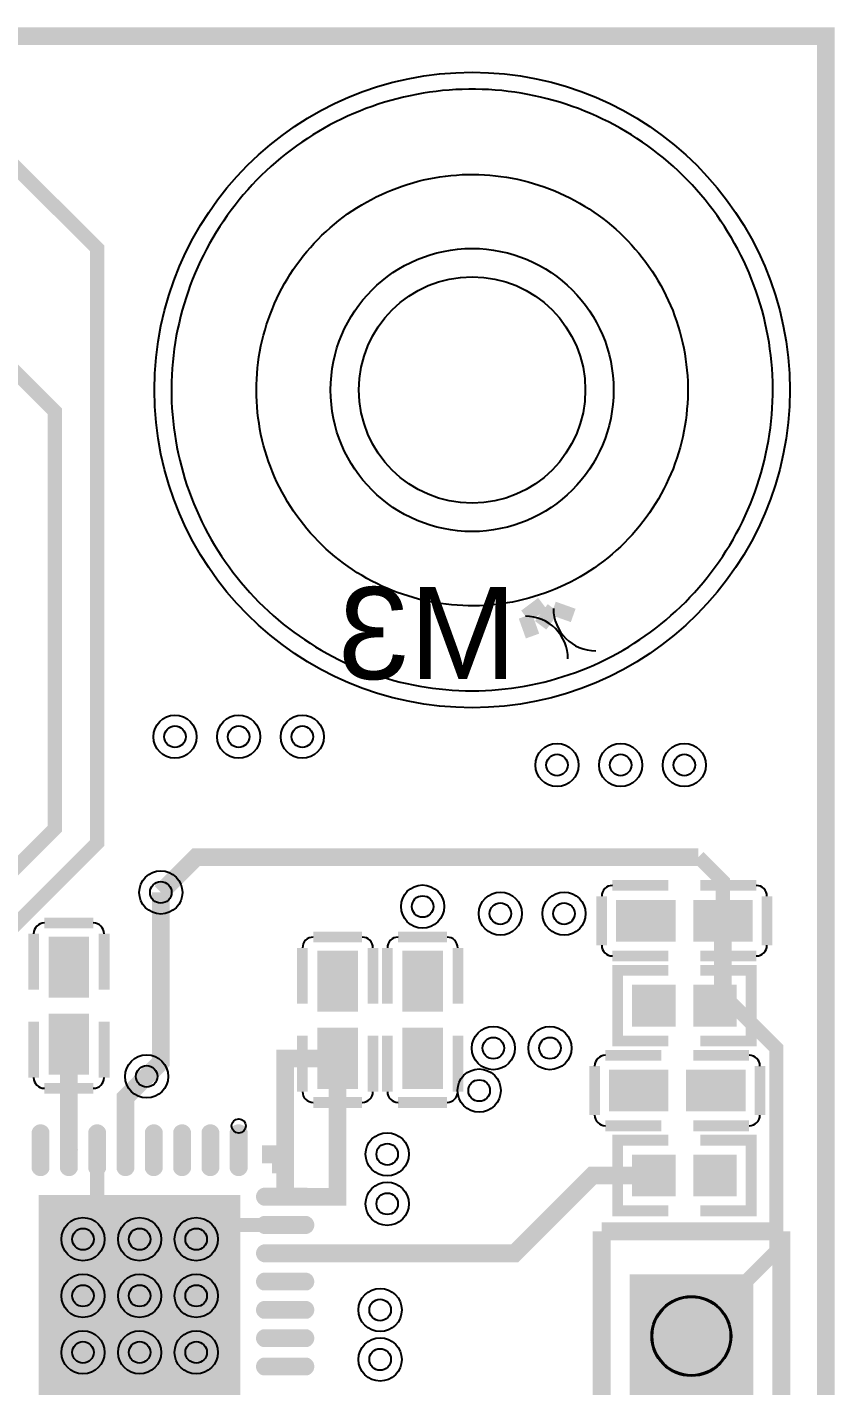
# Model space of a CAD drawing. Header units: millimetres. Extents: x -0.1 to 60.1, y -1.1 to 40.1.
# Drawn here: x 48.71 to 60.13, y 20.93 to 40.13 of the extents above; entities that cross this region are included whole.
import ezdxf

# ---------------------------------------------------------------- set-up
doc = ezdxf.new("R2010")
doc.units = ezdxf.units.MM
for name, color, linetype, true_color in [('BoardOutLine', 7, 'Continuous', 0xff00ff), ('BottomLayer', 7, 'Continuous', 0x0000ff), ('BottomSilkLayer', 7, 'Continuous', 0x66cc33), ('BottomSolderMaskLayer', 7, 'Continuous', 0xaa00ff), ('Document', 7, 'Continuous', 0xffffff), ('Hole', 7, 'Continuous', 0x222222), ('Multi-Layer', 7, 'Continuous', 0xc0c0c0), ('TopLayer', 7, 'Continuous', 0xff0000), ('TopPasteMaskLayer', 7, 'Continuous', 0x808080), ('TopSilkLayer', 7, 'Continuous', 0xffcc00), ('TopSolderMaskLayer', 7, 'Continuous', 0x800080)]:
    doc.layers.add(name, color=color, linetype=linetype, true_color=true_color)
doc.styles.get("Standard").update_dxf_attribs({"font": 'arial.ttf'})

msp = doc.modelspace()

# ---------------------------------------------------------------- hatches: boundary and pattern name
at = {"layer": 'BottomSolderMaskLayer'}
msp.add_hatch(color=256, dxfattribs=at).paths.add_polyline_path([(58.976, 22.505), (58.976, 20.755), (57.225, 20.755), (57.225, 22.505)])
at = {"layer": 'Multi-Layer'}
msp.add_hatch(color=256, dxfattribs=at).paths.add_polyline_path([(58.95, 22.48), (58.95, 20.78), (57.25, 20.78), (57.25, 22.48)])
at = {"layer": 'TopLayer'}
for points in [[(57.85, 27.23), (57.85, 27.77), (57.06, 27.77), (57.06, 27.23)], [(58.15, 27.23), (58.15, 27.77), (58.94, 27.77), (58.94, 27.23)], [(49.03, 26.45), (49.57, 26.45), (49.57, 27.24), (49.03, 27.24)], [(52.83, 26.25), (53.37, 26.25), (53.37, 27.04), (52.83, 27.04)], [(54.03, 26.25), (54.57, 26.25), (54.57, 27.04), (54.03, 27.04)], [(57.85, 26.57), (57.85, 26.03), (57.285, 26.03), (57.285, 26.57)], [(58.15, 26.57), (58.15, 26.03), (58.716, 26.03), (58.716, 26.57)], [(49.03, 26.15), (49.57, 26.15), (49.57, 25.36), (49.03, 25.36)], [(52.83, 25.95), (53.37, 25.95), (53.37, 25.16), (52.83, 25.16)], [(54.03, 25.95), (54.57, 25.95), (54.57, 25.16), (54.03, 25.16)], [(57.75, 25.37), (57.75, 24.83), (56.96, 24.83), (56.96, 25.37)], [(58.05, 25.37), (58.05, 24.83), (58.84, 24.83), (58.84, 25.37)], [(49.001, 24.007, -0.785398), (48.801, 24.007), (48.801, 24.507, -0.785398), (49.001, 24.507)], [(49.401, 24.007, -0.785398), (49.201, 24.007), (49.201, 24.507, -0.785398), (49.401, 24.507)], [(49.801, 24.007, -0.785398), (49.601, 24.007), (49.601, 24.507, -0.785398), (49.801, 24.507)], [(50.201, 24.007, -0.785398), (50.001, 24.007), (50.001, 24.507, -0.785398), (50.201, 24.507)], [(50.601, 24.007, -0.785398), (50.401, 24.007), (50.401, 24.507, -0.785398), (50.601, 24.507)], [(51.001, 24.007, -0.785398), (50.801, 24.007), (50.801, 24.507, -0.785398), (51.001, 24.507)], [(51.401, 24.007, -0.785398), (51.201, 24.007), (51.201, 24.507, -0.785398), (51.401, 24.507)], [(51.801, 24.007, -0.785398), (51.601, 24.007), (51.601, 24.507, -0.785398), (51.801, 24.507)], [(57.85, 24.17), (57.85, 23.63), (57.285, 23.63), (57.285, 24.17)], [(58.15, 24.17), (58.15, 23.63), (58.716, 23.63), (58.716, 24.17)], [(52.608, 23.7, -0.785398), (52.608, 23.5), (52.108, 23.5, -0.785398), (52.108, 23.7)], [(48.9, 20.8), (48.9, 23.6), (51.7, 23.6), (51.7, 20.8)], [(52.608, 23.3, -0.785398), (52.608, 23.1), (52.108, 23.1, -0.785398), (52.108, 23.3)], [(52.608, 22.9, -0.785398), (52.608, 22.7), (52.108, 22.7, -0.785398), (52.108, 22.9)], [(52.608, 22.5, -0.785398), (52.608, 22.3), (52.108, 22.3, -0.785398), (52.108, 22.5)], [(52.608, 22.1, -0.785398), (52.608, 21.9), (52.108, 21.9, -0.785398), (52.108, 22.1)], [(52.608, 21.7, -0.785398), (52.608, 21.5), (52.108, 21.5, -0.785398), (52.108, 21.7)], [(52.608, 21.3, -0.785398), (52.608, 21.1), (52.108, 21.1, -0.785398), (52.108, 21.3)]]:
    msp.add_hatch(color=256, dxfattribs=at).paths.add_polyline_path(points)
at = {"layer": 'TopPasteMaskLayer'}
for points in [[(57.8, 27.725), (57.8, 27.275), (57.75, 27.225), (57.22, 27.225), (57.17, 27.275), (57.17, 27.725), (57.22, 27.775), (57.75, 27.775)], [(58.83, 27.725), (58.83, 27.275), (58.78, 27.225), (58.25, 27.225), (58.2, 27.275), (58.2, 27.725), (58.25, 27.775), (58.78, 27.775)], [(49.525, 26.5), (49.075, 26.5), (49.025, 26.55), (49.025, 27.08), (49.075, 27.13), (49.525, 27.13), (49.575, 27.08), (49.575, 26.55)], [(53.325, 26.3), (52.875, 26.3), (52.825, 26.35), (52.825, 26.88), (52.875, 26.93), (53.325, 26.93), (53.375, 26.88), (53.375, 26.35)], [(54.525, 26.3), (54.075, 26.3), (54.025, 26.35), (54.025, 26.88), (54.075, 26.93), (54.525, 26.93), (54.575, 26.88), (54.575, 26.35)], [(57.865, 26.53), (57.865, 26.07), (57.825, 26.03), (57.325, 26.03), (57.285, 26.07), (57.285, 26.53), (57.325, 26.57), (57.825, 26.57)], [(58.135, 26.53), (58.135, 26.07), (58.175, 26.03), (58.676, 26.03), (58.716, 26.07), (58.716, 26.53), (58.676, 26.57), (58.175, 26.57)], [(49.525, 25.47), (49.075, 25.47), (49.025, 25.52), (49.025, 26.05), (49.075, 26.1), (49.525, 26.1), (49.575, 26.05), (49.575, 25.52)], [(53.325, 25.27), (52.875, 25.27), (52.825, 25.32), (52.825, 25.85), (52.875, 25.9), (53.325, 25.9), (53.375, 25.85), (53.375, 25.32)], [(54.525, 25.27), (54.075, 25.27), (54.025, 25.32), (54.025, 25.85), (54.075, 25.9), (54.525, 25.9), (54.575, 25.85), (54.575, 25.32)], [(57.12, 24.875), (57.12, 25.325), (57.17, 25.375), (57.65, 25.375), (57.72, 25.325), (57.72, 24.875), (57.65, 24.825), (57.17, 24.825)], [(58.08, 24.875), (58.08, 25.325), (58.15, 25.375), (58.63, 25.375), (58.68, 25.325), (58.68, 24.875), (58.63, 24.825), (58.15, 24.825)], [(49.001, 24.007), (49, 23.993), (48.997, 23.979), (48.992, 23.965), (48.985, 23.953), (48.976, 23.941), (48.966, 23.931), (48.955, 23.923), (48.942, 23.916), (48.929, 23.911), (48.915, 23.908), (48.901, 23.907), (48.886, 23.908), (48.872, 23.911), (48.859, 23.916), (48.847, 23.923), (48.835, 23.931), (48.825, 23.941), (48.816, 23.953), (48.81, 23.965), (48.805, 23.979), (48.802, 23.993), (48.801, 24.007), (48.801, 24.507), (48.802, 24.521), (48.805, 24.535), (48.81, 24.548), (48.816, 24.561), (48.825, 24.572), (48.835, 24.583), (48.847, 24.591), (48.859, 24.598), (48.872, 24.603), (48.886, 24.606), (48.901, 24.607), (48.915, 24.606), (48.929, 24.603), (48.942, 24.598), (48.955, 24.591), (48.966, 24.583), (48.976, 24.572), (48.985, 24.561), (48.992, 24.548), (48.997, 24.535), (49, 24.521), (49.001, 24.507)], [(49.401, 24.007), (49.4, 23.993), (49.397, 23.979), (49.392, 23.965), (49.385, 23.953), (49.376, 23.941), (49.366, 23.931), (49.355, 23.923), (49.342, 23.916), (49.329, 23.911), (49.315, 23.908), (49.301, 23.907), (49.286, 23.908), (49.272, 23.911), (49.259, 23.916), (49.247, 23.923), (49.235, 23.931), (49.225, 23.941), (49.217, 23.953), (49.21, 23.965), (49.205, 23.979), (49.202, 23.993), (49.201, 24.007), (49.201, 24.507), (49.202, 24.521), (49.205, 24.535), (49.21, 24.548), (49.217, 24.561), (49.225, 24.572), (49.235, 24.583), (49.247, 24.591), (49.259, 24.598), (49.272, 24.603), (49.286, 24.606), (49.301, 24.607), (49.315, 24.606), (49.329, 24.603), (49.342, 24.598), (49.355, 24.591), (49.366, 24.583), (49.376, 24.572), (49.385, 24.561), (49.392, 24.548), (49.397, 24.535), (49.4, 24.521), (49.401, 24.507)], [(49.8, 24.007), (49.799, 23.993), (49.796, 23.979), (49.791, 23.965), (49.785, 23.953), (49.776, 23.941), (49.766, 23.931), (49.754, 23.923), (49.742, 23.916), (49.729, 23.911), (49.715, 23.908), (49.7, 23.907), (49.686, 23.908), (49.672, 23.911), (49.659, 23.916), (49.646, 23.923), (49.635, 23.931), (49.625, 23.941), (49.616, 23.953), (49.609, 23.965), (49.604, 23.979), (49.601, 23.993), (49.6, 24.007), (49.6, 24.507), (49.601, 24.521), (49.604, 24.535), (49.609, 24.548), (49.616, 24.561), (49.625, 24.572), (49.635, 24.583), (49.646, 24.591), (49.659, 24.598), (49.672, 24.603), (49.686, 24.606), (49.7, 24.607), (49.715, 24.606), (49.729, 24.603), (49.742, 24.598), (49.754, 24.591), (49.766, 24.583), (49.776, 24.572), (49.785, 24.561), (49.791, 24.548), (49.796, 24.535), (49.799, 24.521), (49.8, 24.507)], [(50.2, 24.007), (50.199, 23.993), (50.196, 23.979), (50.191, 23.965), (50.185, 23.953), (50.176, 23.941), (50.166, 23.931), (50.155, 23.923), (50.142, 23.916), (50.129, 23.911), (50.115, 23.908), (50.1, 23.907), (50.086, 23.908), (50.072, 23.911), (50.059, 23.916), (50.046, 23.923), (50.035, 23.931), (50.025, 23.941), (50.016, 23.953), (50.01, 23.965), (50.005, 23.979), (50.002, 23.993), (50, 24.007), (50, 24.507), (50.002, 24.521), (50.005, 24.535), (50.01, 24.548), (50.016, 24.561), (50.025, 24.572), (50.035, 24.583), (50.046, 24.591), (50.059, 24.598), (50.072, 24.603), (50.086, 24.606), (50.1, 24.607), (50.115, 24.606), (50.129, 24.603), (50.142, 24.598), (50.155, 24.591), (50.166, 24.583), (50.176, 24.572), (50.185, 24.561), (50.191, 24.548), (50.196, 24.535), (50.199, 24.521), (50.2, 24.507)], [(50.601, 24.007), (50.6, 23.993), (50.596, 23.979), (50.591, 23.965), (50.585, 23.953), (50.576, 23.941), (50.566, 23.931), (50.555, 23.923), (50.542, 23.916), (50.529, 23.911), (50.515, 23.908), (50.501, 23.907), (50.486, 23.908), (50.472, 23.911), (50.459, 23.916), (50.446, 23.923), (50.435, 23.931), (50.425, 23.941), (50.416, 23.953), (50.41, 23.965), (50.405, 23.979), (50.402, 23.993), (50.401, 24.007), (50.401, 24.507), (50.402, 24.521), (50.405, 24.535), (50.41, 24.548), (50.416, 24.561), (50.425, 24.572), (50.435, 24.583), (50.446, 24.591), (50.459, 24.598), (50.472, 24.603), (50.486, 24.606), (50.501, 24.607), (50.515, 24.606), (50.529, 24.603), (50.542, 24.598), (50.555, 24.591), (50.566, 24.583), (50.576, 24.572), (50.585, 24.561), (50.591, 24.548), (50.596, 24.535), (50.6, 24.521), (50.601, 24.507)], [(51.001, 24.007), (51, 23.993), (50.997, 23.979), (50.992, 23.965), (50.985, 23.953), (50.976, 23.941), (50.966, 23.931), (50.955, 23.923), (50.942, 23.916), (50.929, 23.911), (50.915, 23.908), (50.901, 23.907), (50.886, 23.908), (50.872, 23.911), (50.859, 23.916), (50.847, 23.923), (50.835, 23.931), (50.825, 23.941), (50.816, 23.953), (50.81, 23.965), (50.805, 23.979), (50.802, 23.993), (50.801, 24.007), (50.801, 24.507), (50.802, 24.521), (50.805, 24.535), (50.81, 24.548), (50.816, 24.561), (50.825, 24.572), (50.835, 24.583), (50.847, 24.591), (50.859, 24.598), (50.872, 24.603), (50.886, 24.606), (50.901, 24.607), (50.915, 24.606), (50.929, 24.603), (50.942, 24.598), (50.955, 24.591), (50.966, 24.583), (50.976, 24.572), (50.985, 24.561), (50.992, 24.548), (50.997, 24.535), (51, 24.521), (51.001, 24.507)], [(51.401, 24.007), (51.4, 23.993), (51.397, 23.979), (51.392, 23.965), (51.385, 23.953), (51.376, 23.941), (51.366, 23.931), (51.355, 23.923), (51.342, 23.916), (51.329, 23.911), (51.315, 23.908), (51.301, 23.907), (51.286, 23.908), (51.272, 23.911), (51.259, 23.916), (51.247, 23.923), (51.235, 23.931), (51.225, 23.941), (51.217, 23.953), (51.21, 23.965), (51.205, 23.979), (51.202, 23.993), (51.201, 24.007), (51.201, 24.507), (51.202, 24.521), (51.205, 24.535), (51.21, 24.548), (51.217, 24.561), (51.225, 24.572), (51.235, 24.583), (51.247, 24.591), (51.259, 24.598), (51.272, 24.603), (51.286, 24.606), (51.301, 24.607), (51.315, 24.606), (51.329, 24.603), (51.342, 24.598), (51.355, 24.591), (51.366, 24.583), (51.376, 24.572), (51.385, 24.561), (51.392, 24.548), (51.397, 24.535), (51.4, 24.521), (51.401, 24.507)], [(51.8, 24.007), (51.799, 23.993), (51.796, 23.979), (51.791, 23.965), (51.785, 23.953), (51.776, 23.941), (51.766, 23.931), (51.754, 23.923), (51.742, 23.916), (51.729, 23.911), (51.715, 23.908), (51.7, 23.907), (51.686, 23.908), (51.672, 23.911), (51.659, 23.916), (51.646, 23.923), (51.635, 23.931), (51.625, 23.941), (51.616, 23.953), (51.609, 23.965), (51.604, 23.979), (51.601, 23.993), (51.6, 24.007), (51.6, 24.507), (51.601, 24.521), (51.604, 24.535), (51.609, 24.548), (51.616, 24.561), (51.625, 24.572), (51.635, 24.583), (51.646, 24.591), (51.659, 24.598), (51.672, 24.603), (51.686, 24.606), (51.7, 24.607), (51.715, 24.606), (51.729, 24.603), (51.742, 24.598), (51.754, 24.591), (51.766, 24.583), (51.776, 24.572), (51.785, 24.561), (51.791, 24.548), (51.796, 24.535), (51.799, 24.521), (51.8, 24.507)], [(57.865, 24.13), (57.865, 23.67), (57.825, 23.63), (57.325, 23.63), (57.285, 23.67), (57.285, 24.13), (57.325, 24.17), (57.825, 24.17)], [(58.135, 24.13), (58.135, 23.67), (58.175, 23.63), (58.676, 23.63), (58.716, 23.67), (58.716, 24.13), (58.676, 24.17), (58.175, 24.17)], [(52.608, 23.7), (52.622, 23.699), (52.636, 23.696), (52.649, 23.691), (52.662, 23.684), (52.673, 23.676), (52.683, 23.666), (52.692, 23.654), (52.698, 23.642), (52.703, 23.628), (52.707, 23.614), (52.708, 23.6), (52.707, 23.586), (52.703, 23.572), (52.698, 23.559), (52.692, 23.546), (52.683, 23.535), (52.673, 23.525), (52.662, 23.516), (52.649, 23.509), (52.636, 23.504), (52.622, 23.501), (52.608, 23.5), (52.108, 23.5), (52.093, 23.501), (52.079, 23.504), (52.066, 23.509), (52.053, 23.516), (52.042, 23.525), (52.032, 23.535), (52.023, 23.546), (52.017, 23.559), (52.012, 23.572), (52.009, 23.586), (52.008, 23.6), (52.009, 23.614), (52.012, 23.628), (52.017, 23.642), (52.023, 23.654), (52.032, 23.666), (52.042, 23.676), (52.053, 23.684), (52.066, 23.691), (52.079, 23.696), (52.093, 23.699), (52.108, 23.7)], [(49.18, 21.08), (49.18, 23.32), (51.42, 23.32), (51.42, 21.08)], [(52.608, 23.3), (52.622, 23.299), (52.636, 23.296), (52.649, 23.291), (52.662, 23.284), (52.673, 23.276), (52.683, 23.266), (52.692, 23.254), (52.698, 23.242), (52.703, 23.228), (52.707, 23.214), (52.708, 23.2), (52.707, 23.186), (52.703, 23.172), (52.698, 23.159), (52.692, 23.146), (52.683, 23.135), (52.673, 23.124), (52.662, 23.116), (52.649, 23.109), (52.636, 23.104), (52.622, 23.101), (52.608, 23.1), (52.108, 23.1), (52.093, 23.101), (52.079, 23.104), (52.066, 23.109), (52.053, 23.116), (52.042, 23.124), (52.032, 23.135), (52.023, 23.146), (52.017, 23.159), (52.012, 23.172), (52.009, 23.186), (52.008, 23.2), (52.009, 23.214), (52.012, 23.228), (52.017, 23.242), (52.023, 23.254), (52.032, 23.266), (52.042, 23.276), (52.053, 23.284), (52.066, 23.291), (52.079, 23.296), (52.093, 23.299), (52.108, 23.3)], [(52.608, 22.9), (52.622, 22.899), (52.636, 22.896), (52.649, 22.891), (52.662, 22.884), (52.673, 22.876), (52.683, 22.865), (52.692, 22.854), (52.698, 22.842), (52.703, 22.828), (52.707, 22.814), (52.708, 22.8), (52.707, 22.786), (52.703, 22.772), (52.698, 22.758), (52.692, 22.746), (52.683, 22.735), (52.673, 22.724), (52.662, 22.716), (52.649, 22.709), (52.636, 22.704), (52.622, 22.701), (52.608, 22.7), (52.108, 22.7), (52.093, 22.701), (52.079, 22.704), (52.066, 22.709), (52.053, 22.716), (52.042, 22.724), (52.032, 22.735), (52.023, 22.746), (52.017, 22.758), (52.012, 22.772), (52.009, 22.786), (52.008, 22.8), (52.009, 22.814), (52.012, 22.828), (52.017, 22.842), (52.023, 22.854), (52.032, 22.865), (52.042, 22.876), (52.053, 22.884), (52.066, 22.891), (52.079, 22.896), (52.093, 22.899), (52.108, 22.9)], [(52.608, 22.5), (52.622, 22.499), (52.636, 22.496), (52.649, 22.491), (52.662, 22.484), (52.673, 22.476), (52.683, 22.465), (52.692, 22.454), (52.698, 22.441), (52.703, 22.428), (52.707, 22.414), (52.708, 22.4), (52.707, 22.386), (52.703, 22.372), (52.698, 22.358), (52.692, 22.346), (52.683, 22.334), (52.673, 22.324), (52.662, 22.316), (52.649, 22.309), (52.636, 22.304), (52.622, 22.301), (52.608, 22.3), (52.108, 22.3), (52.093, 22.301), (52.079, 22.304), (52.066, 22.309), (52.053, 22.316), (52.042, 22.324), (52.032, 22.334), (52.023, 22.346), (52.017, 22.358), (52.012, 22.372), (52.009, 22.386), (52.008, 22.4), (52.009, 22.414), (52.012, 22.428), (52.017, 22.441), (52.023, 22.454), (52.032, 22.465), (52.042, 22.476), (52.053, 22.484), (52.066, 22.491), (52.079, 22.496), (52.093, 22.499), (52.108, 22.5)], [(52.608, 22.1), (52.622, 22.099), (52.636, 22.096), (52.649, 22.091), (52.662, 22.084), (52.673, 22.076), (52.683, 22.066), (52.692, 22.054), (52.698, 22.042), (52.703, 22.028), (52.707, 22.014), (52.708, 22), (52.707, 21.986), (52.703, 21.972), (52.698, 21.959), (52.692, 21.946), (52.683, 21.935), (52.673, 21.925), (52.662, 21.916), (52.649, 21.909), (52.636, 21.904), (52.622, 21.901), (52.608, 21.9), (52.108, 21.9), (52.093, 21.901), (52.079, 21.904), (52.066, 21.909), (52.053, 21.916), (52.042, 21.925), (52.032, 21.935), (52.023, 21.946), (52.017, 21.959), (52.012, 21.972), (52.009, 21.986), (52.008, 22), (52.009, 22.014), (52.012, 22.028), (52.017, 22.042), (52.023, 22.054), (52.032, 22.066), (52.042, 22.076), (52.053, 22.084), (52.066, 22.091), (52.079, 22.096), (52.093, 22.099), (52.108, 22.1)], [(52.608, 21.7), (52.622, 21.699), (52.636, 21.696), (52.649, 21.691), (52.662, 21.684), (52.673, 21.676), (52.683, 21.666), (52.692, 21.654), (52.698, 21.642), (52.703, 21.628), (52.707, 21.614), (52.708, 21.6), (52.707, 21.586), (52.703, 21.572), (52.698, 21.559), (52.692, 21.546), (52.683, 21.535), (52.673, 21.525), (52.662, 21.516), (52.649, 21.509), (52.636, 21.504), (52.622, 21.501), (52.608, 21.5), (52.108, 21.5), (52.093, 21.501), (52.079, 21.504), (52.066, 21.509), (52.053, 21.516), (52.042, 21.525), (52.032, 21.535), (52.023, 21.546), (52.017, 21.559), (52.012, 21.572), (52.009, 21.586), (52.008, 21.6), (52.009, 21.614), (52.012, 21.628), (52.017, 21.642), (52.023, 21.654), (52.032, 21.666), (52.042, 21.676), (52.053, 21.684), (52.066, 21.691), (52.079, 21.696), (52.093, 21.699), (52.108, 21.7)], [(52.608, 21.3), (52.622, 21.299), (52.636, 21.296), (52.649, 21.291), (52.662, 21.284), (52.673, 21.276), (52.683, 21.266), (52.692, 21.254), (52.698, 21.242), (52.703, 21.228), (52.707, 21.214), (52.708, 21.2), (52.707, 21.186), (52.703, 21.172), (52.698, 21.159), (52.692, 21.146), (52.683, 21.135), (52.673, 21.124), (52.662, 21.116), (52.649, 21.109), (52.636, 21.104), (52.622, 21.101), (52.608, 21.1), (52.108, 21.1), (52.093, 21.101), (52.079, 21.104), (52.066, 21.109), (52.053, 21.116), (52.042, 21.124), (52.032, 21.135), (52.023, 21.146), (52.017, 21.159), (52.012, 21.172), (52.009, 21.186), (52.008, 21.2), (52.009, 21.214), (52.012, 21.228), (52.017, 21.242), (52.023, 21.254), (52.032, 21.266), (52.042, 21.276), (52.053, 21.284), (52.066, 21.291), (52.079, 21.296), (52.093, 21.299), (52.108, 21.3)]]:
    msp.add_hatch(color=256, dxfattribs=at).paths.add_polyline_path(points)
at = {"layer": 'TopSolderMaskLayer'}
for points in [[(57.876, 27.205), (57.876, 27.795), (57.035, 27.795), (57.035, 27.205)], [(58.125, 27.205), (58.125, 27.795), (58.966, 27.795), (58.966, 27.205)], [(49.013, 26.413), (49.587, 26.413), (49.587, 27.277), (49.013, 27.277)], [(52.813, 26.213), (53.387, 26.213), (53.387, 27.077), (52.813, 27.077)], [(54.013, 26.213), (54.587, 26.213), (54.587, 27.077), (54.013, 27.077)], [(57.876, 26.595), (57.876, 26.005), (57.259, 26.005), (57.259, 26.595)], [(58.125, 26.595), (58.125, 26.005), (58.741, 26.005), (58.741, 26.595)], [(49.013, 26.187), (49.587, 26.187), (49.587, 25.323), (49.013, 25.323)], [(52.813, 25.987), (53.387, 25.987), (53.387, 25.123), (52.813, 25.123)], [(54.013, 25.987), (54.587, 25.987), (54.587, 25.123), (54.013, 25.123)], [(57.776, 25.395), (57.776, 24.805), (56.935, 24.805), (56.935, 25.395)], [(58.025, 25.395), (58.025, 24.805), (58.866, 24.805), (58.866, 25.395)], [(49.026, 23.989, -0.785398), (48.775, 23.989), (48.775, 24.525, -0.785398), (49.026, 24.525)], [(49.426, 23.989, -0.785398), (49.175, 23.989), (49.175, 24.525, -0.785398), (49.426, 24.525)], [(49.826, 23.989, -0.785398), (49.575, 23.989), (49.575, 24.525, -0.785398), (49.826, 24.525)], [(50.226, 23.989, -0.785398), (49.975, 23.989), (49.975, 24.525, -0.785398), (50.226, 24.525)], [(50.626, 23.989, -0.785398), (50.375, 23.989), (50.375, 24.525, -0.785398), (50.626, 24.525)], [(51.026, 23.989, -0.785398), (50.775, 23.989), (50.775, 24.525, -0.785398), (51.026, 24.525)], [(51.426, 23.989, -0.785398), (51.175, 23.989), (51.175, 24.525, -0.785398), (51.426, 24.525)], [(51.826, 23.989, -0.785398), (51.575, 23.989), (51.575, 24.525, -0.785398), (51.826, 24.525)], [(57.876, 24.195), (57.876, 23.605), (57.259, 23.605), (57.259, 24.195)], [(58.125, 24.195), (58.125, 23.605), (58.741, 23.605), (58.741, 24.195)], [(48.875, 20.775), (48.875, 23.626), (51.726, 23.626), (51.726, 20.775)], [(52.671, 23.726, -0.785398), (52.671, 23.475), (52.044, 23.475, -0.785398), (52.044, 23.726)], [(52.671, 23.326, -0.785398), (52.671, 23.075), (52.044, 23.075, -0.785398), (52.044, 23.326)], [(52.671, 22.925, -0.785398), (52.671, 22.675), (52.044, 22.675, -0.785398), (52.044, 22.925)], [(52.671, 22.525, -0.785398), (52.671, 22.275), (52.044, 22.275, -0.785398), (52.044, 22.525)], [(58.976, 22.505), (58.976, 20.755), (57.225, 20.755), (57.225, 22.505)], [(52.671, 22.126, -0.785398), (52.671, 21.875), (52.044, 21.875, -0.785398), (52.044, 22.126)], [(52.671, 21.726, -0.785398), (52.671, 21.475), (52.044, 21.475, -0.785398), (52.044, 21.726)], [(52.671, 21.326, -0.785398), (52.671, 21.075), (52.044, 21.075, -0.785398), (52.044, 21.326)]]:
    msp.add_hatch(color=256, dxfattribs=at).paths.add_polyline_path(points)

# ---------------------------------------------------------------- linework, layer by layer
at = {"layer": 'BoardOutLine', "const_width": 0.254}
msp.add_lwpolyline([(0, 40), (60, 40), (60, 0), (0, 0), (0, 40)], close=True, dxfattribs=at)
at = {"layer": 'BottomLayer'}
for points in [[(55.002, 30.75), (55.095, 30.751), (55.188, 30.754), (55.28, 30.759), (55.373, 30.766), (55.466, 30.776), (55.558, 30.787), (55.65, 30.8), (55.742, 30.815), (55.833, 30.833), (55.924, 30.852), (56.015, 30.873), (56.105, 30.896), (56.195, 30.921), (56.284, 30.949), (56.372, 30.978), (56.46, 31.009), (56.547, 31.041), (56.633, 31.076), (56.719, 31.113), (56.803, 31.151), (56.887, 31.192), (56.97, 31.234), (57.052, 31.278), (57.133, 31.324), (57.213, 31.371), (57.292, 31.421), (57.37, 31.472), (57.446, 31.524), (57.522, 31.579), (57.596, 31.635), (57.669, 31.692), (57.741, 31.752), (57.811, 31.812), (57.88, 31.875), (57.948, 31.939), (58.014, 32.004), (58.079, 32.07), (58.143, 32.139), (58.204, 32.208), (58.265, 32.279), (58.324, 32.351), (58.381, 32.424), (58.436, 32.499), (58.49, 32.575), (58.543, 32.652), (58.593, 32.73), (58.642, 32.809), (58.689, 32.889), (58.734, 32.971), (58.778, 33.053), (58.82, 33.136), (58.859, 33.22), (58.898, 33.305), (58.934, 33.391), (58.968, 33.477), (59, 33.564), (59.031, 33.652), (59.059, 33.741), (59.086, 33.83), (59.111, 33.92), (59.133, 34.01), (59.154, 34.101), (59.173, 34.192), (59.189, 34.283), (59.204, 34.375), (59.217, 34.467), (59.227, 34.56), (59.236, 34.652), (59.243, 34.745), (59.247, 34.838), (59.25, 34.931), (59.25, 35.024), (59.249, 35.117), (59.245, 35.21), (59.239, 35.303), (59.232, 35.396), (59.222, 35.488), (59.21, 35.58), (59.197, 35.672), (59.181, 35.764), (59.163, 35.855), (59.144, 35.946), (59.122, 36.037), (59.098, 36.127), (59.073, 36.216), (59.045, 36.305), (59.015, 36.393), (58.984, 36.481), (58.951, 36.568), (58.915, 36.654), (58.878, 36.739), (58.839, 36.824), (58.798, 36.907), (58.756, 36.99), (58.711, 37.072), (58.665, 37.152), (58.617, 37.232), (58.567, 37.311), (58.516, 37.388), (58.463, 37.465), (58.408, 37.54), (58.352, 37.614), (58.294, 37.686), (58.234, 37.758), (58.173, 37.828), (58.11, 37.897), (58.046, 37.964), (57.98, 38.03), (57.913, 38.095), (57.845, 38.158), (57.775, 38.219), (57.704, 38.279), (57.632, 38.338), (57.558, 38.394), (57.483, 38.449), (57.407, 38.503), (57.33, 38.555), (57.251, 38.605), (57.172, 38.653), (57.091, 38.7), (57.01, 38.745), (56.927, 38.788), (56.844, 38.829), (56.76, 38.869), (56.675, 38.906), (56.589, 38.942), (56.502, 38.976), (56.415, 39.008), (56.327, 39.038), (56.238, 39.066), (56.149, 39.092), (56.059, 39.116), (55.969, 39.138), (55.878, 39.159), (55.786, 39.177), (55.695, 39.193), (55.603, 39.207), (55.511, 39.219), (55.418, 39.23), (55.326, 39.238), (55.233, 39.244), (55.14, 39.248), (55.047, 39.25), (54.954, 39.25), (54.861, 39.248), (54.768, 39.244), (54.675, 39.238), (54.582, 39.23), (54.49, 39.219), (54.398, 39.207), (54.306, 39.193), (54.214, 39.177), (54.123, 39.159), (54.032, 39.138), (53.942, 39.116), (53.852, 39.092), (53.762, 39.066), (53.674, 39.038), (53.586, 39.008), (53.498, 38.976), (53.412, 38.942), (53.326, 38.906), (53.241, 38.869), (53.156, 38.829), (53.073, 38.788), (52.991, 38.745), (52.909, 38.7), (52.829, 38.653), (52.749, 38.605), (52.671, 38.555), (52.594, 38.503), (52.517, 38.449), (52.443, 38.394), (52.369, 38.338), (52.296, 38.279), (52.225, 38.219), (52.156, 38.158), (52.087, 38.095), (52.02, 38.03), (51.954, 37.964), (51.89, 37.897), (51.828, 37.828), (51.766, 37.758), (51.707, 37.686), (51.649, 37.614), (51.592, 37.54), (51.538, 37.465), (51.485, 37.388), (51.433, 37.311), (51.383, 37.232), (51.335, 37.152), (51.289, 37.072), (51.245, 36.99), (51.202, 36.907), (51.161, 36.824), (51.122, 36.739), (51.085, 36.654), (51.05, 36.568), (51.017, 36.481), (50.985, 36.393), (50.956, 36.305), (50.928, 36.216), (50.902, 36.127), (50.879, 36.037), (50.857, 35.946), (50.837, 35.855), (50.819, 35.764), (50.804, 35.672), (50.79, 35.58), (50.778, 35.488), (50.769, 35.396), (50.761, 35.303), (50.755, 35.21), (50.752, 35.117), (50.75, 35.024), (50.751, 34.931), (50.753, 34.838), (50.758, 34.745), (50.765, 34.652), (50.773, 34.56), (50.784, 34.467), (50.796, 34.375), (50.811, 34.283), (50.828, 34.192), (50.847, 34.101), (50.867, 34.01), (50.89, 33.92), (50.915, 33.83), (50.941, 33.741), (50.97, 33.652), (51, 33.564), (51.033, 33.477), (51.067, 33.391), (51.103, 33.305), (51.141, 33.22), (51.181, 33.136), (51.223, 33.053), (51.266, 32.971), (51.311, 32.889), (51.359, 32.809), (51.407, 32.73), (51.458, 32.652), (51.51, 32.575), (51.564, 32.499), (51.62, 32.424), (51.677, 32.351), (51.736, 32.279), (51.796, 32.208), (51.858, 32.139), (51.921, 32.07), (51.986, 32.004), (52.052, 31.939), (52.12, 31.875), (52.189, 31.812), (52.26, 31.752), (52.331, 31.692), (52.405, 31.635), (52.479, 31.579), (52.554, 31.524), (52.631, 31.472), (52.709, 31.421), (52.788, 31.371), (52.868, 31.324), (52.949, 31.278), (53.031, 31.234), (53.113, 31.192), (53.197, 31.151), (53.282, 31.113), (53.367, 31.076), (53.454, 31.041), (53.541, 31.009), (53.628, 30.978), (53.717, 30.949), (53.806, 30.921), (53.895, 30.896), (53.985, 30.873), (54.076, 30.852), (54.167, 30.833), (54.259, 30.815), (54.35, 30.8), (54.442, 30.787), (54.535, 30.776), (54.627, 30.766), (54.72, 30.759), (54.813, 30.754), (54.906, 30.751), (54.999, 30.75)], [(51.951, 34.997), (51.952, 35.076), (51.955, 35.154), (51.96, 35.233), (51.967, 35.311), (51.976, 35.39), (51.987, 35.468), (52.001, 35.545), (52.016, 35.622), (52.033, 35.699), (52.052, 35.776), (52.073, 35.852), (52.096, 35.927), (52.121, 36.002), (52.148, 36.076), (52.177, 36.149), (52.208, 36.222), (52.24, 36.293), (52.275, 36.364), (52.311, 36.434), (52.349, 36.503), (52.389, 36.571), (52.43, 36.638), (52.473, 36.704), (52.518, 36.769), (52.565, 36.832), (52.613, 36.894), (52.663, 36.955), (52.714, 37.015), (52.767, 37.073), (52.822, 37.13), (52.877, 37.186), (52.935, 37.24), (52.993, 37.293), (53.053, 37.344), (53.115, 37.393), (53.177, 37.441), (53.241, 37.487), (53.306, 37.532), (53.372, 37.575), (53.439, 37.616), (53.507, 37.656), (53.576, 37.693), (53.646, 37.729), (53.717, 37.763), (53.789, 37.795), (53.862, 37.826), (53.936, 37.854), (54.01, 37.881), (54.084, 37.905), (54.16, 37.928), (54.236, 37.949), (54.312, 37.968), (54.389, 37.984), (54.467, 37.999), (54.545, 38.012), (54.623, 38.023), (54.701, 38.031), (54.779, 38.038), (54.858, 38.043), (54.937, 38.046), (55.015, 38.046), (55.094, 38.045), (55.173, 38.041), (55.251, 38.036), (55.33, 38.028), (55.408, 38.019), (55.486, 38.007), (55.564, 37.994), (55.641, 37.978), (55.718, 37.961), (55.794, 37.941), (55.87, 37.92), (55.945, 37.896), (56.019, 37.871), (56.093, 37.843), (56.167, 37.814), (56.239, 37.783), (56.31, 37.75), (56.381, 37.716), (56.451, 37.679), (56.52, 37.641), (56.588, 37.6), (56.654, 37.559), (56.72, 37.515), (56.784, 37.47), (56.848, 37.423), (56.91, 37.374), (56.97, 37.324), (57.03, 37.273), (57.088, 37.219), (57.145, 37.165), (57.2, 37.109), (57.254, 37.051), (57.306, 36.992), (57.357, 36.932), (57.406, 36.87), (57.454, 36.808), (57.5, 36.744), (57.544, 36.678), (57.586, 36.612), (57.627, 36.545), (57.666, 36.476), (57.704, 36.407), (57.739, 36.337), (57.773, 36.266), (57.805, 36.194), (57.835, 36.121), (57.863, 36.047), (57.889, 35.973), (57.913, 35.898), (57.936, 35.822), (57.956, 35.746), (57.974, 35.67), (57.991, 35.593), (58.005, 35.515), (58.018, 35.437), (58.028, 35.359), (58.036, 35.281), (58.043, 35.202), (58.047, 35.124), (58.049, 35.045), (58.049, 34.966), (58.047, 34.887), (58.043, 34.808), (58.037, 34.73), (58.029, 34.651), (58.019, 34.573), (58.007, 34.495), (57.993, 34.418), (57.977, 34.34), (57.959, 34.264), (57.939, 34.187), (57.917, 34.111), (57.893, 34.036), (57.867, 33.962), (57.84, 33.888), (57.81, 33.815), (57.778, 33.743), (57.745, 33.671), (57.71, 33.601), (57.673, 33.531), (57.634, 33.462), (57.593, 33.395), (57.551, 33.328), (57.507, 33.263), (57.461, 33.199), (57.414, 33.136), (57.365, 33.074), (57.314, 33.013), (57.262, 32.954), (57.208, 32.896), (57.153, 32.84), (57.096, 32.785), (57.038, 32.731), (56.979, 32.68), (56.918, 32.629), (56.857, 32.58), (56.793, 32.533), (56.729, 32.488), (56.663, 32.444), (56.597, 32.401), (56.529, 32.361), (56.46, 32.322), (56.391, 32.286), (56.32, 32.25), (56.248, 32.217), (56.176, 32.186), (56.103, 32.156), (56.029, 32.129), (55.954, 32.103), (55.879, 32.08), (55.803, 32.058), (55.727, 32.038), (55.65, 32.02), (55.573, 32.004), (55.495, 31.991), (55.417, 31.979), (55.339, 31.969), (55.261, 31.961), (55.182, 31.955), (55.103, 31.952), (55.024, 31.95), (54.945, 31.951), (54.867, 31.953), (54.788, 31.957), (54.709, 31.964), (54.631, 31.973), (54.553, 31.983), (54.475, 31.996), (54.397, 32.01), (54.32, 32.027), (54.243, 32.045), (54.167, 32.066), (54.092, 32.089), (54.017, 32.113), (53.942, 32.139), (53.869, 32.168), (53.796, 32.198), (53.724, 32.23), (53.653, 32.264), (53.582, 32.3), (53.513, 32.337), (53.445, 32.377), (53.377, 32.418), (53.311, 32.461), (53.246, 32.505), (53.182, 32.551), (53.119, 32.599), (53.058, 32.649), (52.998, 32.7), (52.939, 32.752), (52.882, 32.806), (52.826, 32.862), (52.771, 32.919), (52.718, 32.977), (52.666, 33.037), (52.616, 33.098), (52.568, 33.16), (52.521, 33.224), (52.476, 33.288), (52.433, 33.354), (52.391, 33.421), (52.351, 33.489), (52.313, 33.558), (52.277, 33.628), (52.242, 33.699), (52.209, 33.771), (52.178, 33.843), (52.15, 33.917), (52.122, 33.991), (52.097, 34.066), (52.074, 34.141), (52.053, 34.217), (52.034, 34.293), (52.016, 34.37), (52.001, 34.448), (51.988, 34.525), (51.977, 34.604), (51.967, 34.682), (51.96, 34.76), (51.955, 34.839), (51.952, 34.918), (51.951, 34.997)]]:
    msp.add_lwpolyline(points, close=True, dxfattribs=at)
at = {"layer": 'BottomLayer', "const_width": 0.25}
msp.add_lwpolyline([(50.4, 25.3), (50.6, 25.5), (50.6, 27.9)], dxfattribs=at)
at = {"layer": 'BottomSilkLayer', "const_width": 0.2}
for points in [[(55.754, 31.803), (55.994, 31.983)], [(55.754, 31.803), (55.854, 31.523)]]:
    msp.add_lwpolyline(points, dxfattribs=at)
at = {"layer": 'BottomSilkLayer'}
msp.add_circle((55, 35), 4.49, dxfattribs=at)
msp.add_arc((55.754, 31.203), 0.6, 359.9976, 90, dxfattribs=at)
at = {"layer": 'BottomSolderMaskLayer'}
for centre, radius in [((55, 35), 2), ((58.1, 21.63), 0.566)]:
    msp.add_circle(centre, radius, dxfattribs=at)
at = {"layer": 'Document'}
msp.add_circle((51.701, 24.6), 0.1, dxfattribs=at)
at = {"layer": 'Hole'}
for centre in [(50.8, 30.1), (51.7, 30.1), (52.6, 30.1), (56.2, 29.7), (57.1, 29.7), (58, 29.7), (50.6, 27.9), (54.3, 27.7), (55.4, 27.6), (56.3, 27.6), (55.3, 25.7), (56.1, 25.7), (50.4, 25.3), (55.1, 25.1), (53.8, 24.2), (53.8, 23.5), (49.5, 23), (50.3, 23), (51.1, 23), (49.5, 22.2), (50.3, 22.2), (51.1, 22.2), (53.7, 22), (49.5, 21.4), (50.3, 21.4), (51.1, 21.4), (53.7, 21.3)]:
    msp.add_circle(centre, 0.152, dxfattribs=at)
at = {"layer": 'Multi-Layer'}
for centre, radius in [((55, 35), 1.6), ((50.8, 30.1), 0.305), ((51.7, 30.1), 0.305), ((52.6, 30.1), 0.305), ((56.2, 29.7), 0.305), ((57.1, 29.7), 0.305), ((58, 29.7), 0.305), ((50.6, 27.9), 0.305), ((54.3, 27.7), 0.305), ((55.4, 27.6), 0.305), ((56.3, 27.6), 0.305), ((55.3, 25.7), 0.305), ((56.1, 25.7), 0.305), ((50.4, 25.3), 0.305), ((55.1, 25.1), 0.305), ((53.8, 24.2), 0.305), ((53.8, 23.5), 0.305), ((49.5, 23), 0.305), ((50.3, 23), 0.305), ((51.1, 23), 0.305), ((49.5, 22.2), 0.305), ((50.3, 22.2), 0.305), ((51.1, 22.2), 0.305), ((53.7, 22), 0.305), ((58.1, 21.63), 0.55), ((49.5, 21.4), 0.305), ((50.3, 21.4), 0.305), ((51.1, 21.4), 0.305), ((53.7, 21.3), 0.305)]:
    msp.add_circle(centre, radius, dxfattribs=at)
at = {"layer": 'TopLayer'}
for points in [[(55.002, 30.75), (55.095, 30.751), (55.188, 30.754), (55.28, 30.759), (55.373, 30.766), (55.466, 30.776), (55.558, 30.787), (55.65, 30.8), (55.742, 30.815), (55.833, 30.833), (55.924, 30.852), (56.015, 30.873), (56.105, 30.896), (56.195, 30.921), (56.284, 30.949), (56.372, 30.978), (56.46, 31.009), (56.547, 31.041), (56.633, 31.076), (56.719, 31.113), (56.803, 31.151), (56.887, 31.192), (56.97, 31.234), (57.052, 31.278), (57.133, 31.324), (57.213, 31.371), (57.292, 31.421), (57.37, 31.472), (57.446, 31.524), (57.522, 31.579), (57.596, 31.635), (57.669, 31.692), (57.741, 31.752), (57.811, 31.812), (57.88, 31.875), (57.948, 31.939), (58.014, 32.004), (58.079, 32.07), (58.143, 32.139), (58.204, 32.208), (58.265, 32.279), (58.324, 32.351), (58.381, 32.424), (58.436, 32.499), (58.49, 32.575), (58.543, 32.652), (58.593, 32.73), (58.642, 32.809), (58.689, 32.889), (58.734, 32.971), (58.778, 33.053), (58.82, 33.136), (58.859, 33.22), (58.898, 33.305), (58.934, 33.391), (58.968, 33.477), (59, 33.564), (59.031, 33.652), (59.059, 33.741), (59.086, 33.83), (59.111, 33.92), (59.133, 34.01), (59.154, 34.101), (59.173, 34.192), (59.189, 34.283), (59.204, 34.375), (59.217, 34.467), (59.227, 34.56), (59.236, 34.652), (59.243, 34.745), (59.247, 34.838), (59.25, 34.931), (59.25, 35.024), (59.249, 35.117), (59.245, 35.21), (59.239, 35.303), (59.232, 35.396), (59.222, 35.488), (59.21, 35.58), (59.197, 35.672), (59.181, 35.764), (59.163, 35.855), (59.144, 35.946), (59.122, 36.037), (59.098, 36.127), (59.073, 36.216), (59.045, 36.305), (59.015, 36.393), (58.984, 36.481), (58.951, 36.568), (58.915, 36.654), (58.878, 36.739), (58.839, 36.824), (58.798, 36.907), (58.756, 36.99), (58.711, 37.072), (58.665, 37.152), (58.617, 37.232), (58.567, 37.311), (58.516, 37.388), (58.463, 37.465), (58.408, 37.54), (58.352, 37.614), (58.294, 37.686), (58.234, 37.758), (58.173, 37.828), (58.11, 37.897), (58.046, 37.964), (57.98, 38.03), (57.913, 38.095), (57.845, 38.158), (57.775, 38.219), (57.704, 38.279), (57.632, 38.338), (57.558, 38.394), (57.483, 38.449), (57.407, 38.503), (57.33, 38.555), (57.251, 38.605), (57.172, 38.653), (57.091, 38.7), (57.01, 38.745), (56.927, 38.788), (56.844, 38.829), (56.76, 38.869), (56.675, 38.906), (56.589, 38.942), (56.502, 38.976), (56.415, 39.008), (56.327, 39.038), (56.238, 39.066), (56.149, 39.092), (56.059, 39.116), (55.969, 39.138), (55.878, 39.159), (55.786, 39.177), (55.695, 39.193), (55.603, 39.207), (55.511, 39.219), (55.418, 39.23), (55.326, 39.238), (55.233, 39.244), (55.14, 39.248), (55.047, 39.25), (54.954, 39.25), (54.861, 39.248), (54.768, 39.244), (54.675, 39.238), (54.582, 39.23), (54.49, 39.219), (54.398, 39.207), (54.306, 39.193), (54.214, 39.177), (54.123, 39.159), (54.032, 39.138), (53.942, 39.116), (53.852, 39.092), (53.762, 39.066), (53.674, 39.038), (53.586, 39.008), (53.498, 38.976), (53.412, 38.942), (53.326, 38.906), (53.241, 38.869), (53.156, 38.829), (53.073, 38.788), (52.991, 38.745), (52.909, 38.7), (52.829, 38.653), (52.749, 38.605), (52.671, 38.555), (52.594, 38.503), (52.517, 38.449), (52.443, 38.394), (52.369, 38.338), (52.296, 38.279), (52.225, 38.219), (52.156, 38.158), (52.087, 38.095), (52.02, 38.03), (51.954, 37.964), (51.89, 37.897), (51.828, 37.828), (51.766, 37.758), (51.707, 37.686), (51.649, 37.614), (51.592, 37.54), (51.538, 37.465), (51.485, 37.388), (51.433, 37.311), (51.383, 37.232), (51.335, 37.152), (51.289, 37.072), (51.245, 36.99), (51.202, 36.907), (51.161, 36.824), (51.122, 36.739), (51.085, 36.654), (51.05, 36.568), (51.017, 36.481), (50.985, 36.393), (50.956, 36.305), (50.928, 36.216), (50.902, 36.127), (50.879, 36.037), (50.857, 35.946), (50.837, 35.855), (50.819, 35.764), (50.804, 35.672), (50.79, 35.58), (50.778, 35.488), (50.769, 35.396), (50.761, 35.303), (50.755, 35.21), (50.752, 35.117), (50.75, 35.024), (50.751, 34.931), (50.753, 34.838), (50.758, 34.745), (50.765, 34.652), (50.773, 34.56), (50.784, 34.467), (50.796, 34.375), (50.811, 34.283), (50.828, 34.192), (50.847, 34.101), (50.867, 34.01), (50.89, 33.92), (50.915, 33.83), (50.941, 33.741), (50.97, 33.652), (51, 33.564), (51.033, 33.477), (51.067, 33.391), (51.103, 33.305), (51.141, 33.22), (51.181, 33.136), (51.223, 33.053), (51.266, 32.971), (51.311, 32.889), (51.359, 32.809), (51.407, 32.73), (51.458, 32.652), (51.51, 32.575), (51.564, 32.499), (51.62, 32.424), (51.677, 32.351), (51.736, 32.279), (51.796, 32.208), (51.858, 32.139), (51.921, 32.07), (51.986, 32.004), (52.052, 31.939), (52.12, 31.875), (52.189, 31.812), (52.26, 31.752), (52.331, 31.692), (52.405, 31.635), (52.479, 31.579), (52.554, 31.524), (52.631, 31.472), (52.709, 31.421), (52.788, 31.371), (52.868, 31.324), (52.949, 31.278), (53.031, 31.234), (53.113, 31.192), (53.197, 31.151), (53.282, 31.113), (53.367, 31.076), (53.454, 31.041), (53.541, 31.009), (53.628, 30.978), (53.717, 30.949), (53.806, 30.921), (53.895, 30.896), (53.985, 30.873), (54.076, 30.852), (54.167, 30.833), (54.259, 30.815), (54.35, 30.8), (54.442, 30.787), (54.535, 30.776), (54.627, 30.766), (54.72, 30.759), (54.813, 30.754), (54.906, 30.751), (54.999, 30.75)], [(51.951, 34.997), (51.952, 35.076), (51.955, 35.154), (51.96, 35.233), (51.967, 35.311), (51.976, 35.39), (51.987, 35.468), (52.001, 35.545), (52.016, 35.622), (52.033, 35.699), (52.052, 35.776), (52.073, 35.852), (52.096, 35.927), (52.121, 36.002), (52.148, 36.076), (52.177, 36.149), (52.208, 36.222), (52.24, 36.293), (52.275, 36.364), (52.311, 36.434), (52.349, 36.503), (52.389, 36.571), (52.43, 36.638), (52.473, 36.704), (52.518, 36.769), (52.565, 36.832), (52.613, 36.894), (52.663, 36.955), (52.714, 37.015), (52.767, 37.073), (52.822, 37.13), (52.877, 37.186), (52.935, 37.24), (52.993, 37.293), (53.053, 37.344), (53.115, 37.393), (53.177, 37.441), (53.241, 37.487), (53.306, 37.532), (53.372, 37.575), (53.439, 37.616), (53.507, 37.656), (53.576, 37.693), (53.646, 37.729), (53.717, 37.763), (53.789, 37.795), (53.862, 37.826), (53.936, 37.854), (54.01, 37.881), (54.084, 37.905), (54.16, 37.928), (54.236, 37.949), (54.312, 37.968), (54.389, 37.984), (54.467, 37.999), (54.545, 38.012), (54.623, 38.023), (54.701, 38.031), (54.779, 38.038), (54.858, 38.043), (54.937, 38.046), (55.015, 38.046), (55.094, 38.045), (55.173, 38.041), (55.251, 38.036), (55.33, 38.028), (55.408, 38.019), (55.486, 38.007), (55.564, 37.994), (55.641, 37.978), (55.718, 37.961), (55.794, 37.941), (55.87, 37.92), (55.945, 37.896), (56.019, 37.871), (56.093, 37.843), (56.167, 37.814), (56.239, 37.783), (56.31, 37.75), (56.381, 37.716), (56.451, 37.679), (56.52, 37.641), (56.588, 37.6), (56.654, 37.559), (56.72, 37.515), (56.784, 37.47), (56.848, 37.423), (56.91, 37.374), (56.97, 37.324), (57.03, 37.273), (57.088, 37.219), (57.145, 37.165), (57.2, 37.109), (57.254, 37.051), (57.306, 36.992), (57.357, 36.932), (57.406, 36.87), (57.454, 36.808), (57.5, 36.744), (57.544, 36.678), (57.586, 36.612), (57.627, 36.545), (57.666, 36.476), (57.704, 36.407), (57.739, 36.337), (57.773, 36.266), (57.805, 36.194), (57.835, 36.121), (57.863, 36.047), (57.889, 35.973), (57.913, 35.898), (57.936, 35.822), (57.956, 35.746), (57.974, 35.67), (57.991, 35.593), (58.005, 35.515), (58.018, 35.437), (58.028, 35.359), (58.036, 35.281), (58.043, 35.202), (58.047, 35.124), (58.049, 35.045), (58.049, 34.966), (58.047, 34.887), (58.043, 34.808), (58.037, 34.73), (58.029, 34.651), (58.019, 34.573), (58.007, 34.495), (57.993, 34.418), (57.977, 34.34), (57.959, 34.264), (57.939, 34.187), (57.917, 34.111), (57.893, 34.036), (57.867, 33.962), (57.84, 33.888), (57.81, 33.815), (57.778, 33.743), (57.745, 33.671), (57.71, 33.601), (57.673, 33.531), (57.634, 33.462), (57.593, 33.395), (57.551, 33.328), (57.507, 33.263), (57.461, 33.199), (57.414, 33.136), (57.365, 33.074), (57.314, 33.013), (57.262, 32.954), (57.208, 32.896), (57.153, 32.84), (57.096, 32.785), (57.038, 32.731), (56.979, 32.68), (56.918, 32.629), (56.857, 32.58), (56.793, 32.533), (56.729, 32.488), (56.663, 32.444), (56.597, 32.401), (56.529, 32.361), (56.46, 32.322), (56.391, 32.286), (56.32, 32.25), (56.248, 32.217), (56.176, 32.186), (56.103, 32.156), (56.029, 32.129), (55.954, 32.103), (55.879, 32.08), (55.803, 32.058), (55.727, 32.038), (55.65, 32.02), (55.573, 32.004), (55.495, 31.991), (55.417, 31.979), (55.339, 31.969), (55.261, 31.961), (55.182, 31.955), (55.103, 31.952), (55.024, 31.95), (54.945, 31.951), (54.867, 31.953), (54.788, 31.957), (54.709, 31.964), (54.631, 31.973), (54.553, 31.983), (54.475, 31.996), (54.397, 32.01), (54.32, 32.027), (54.243, 32.045), (54.167, 32.066), (54.092, 32.089), (54.017, 32.113), (53.942, 32.139), (53.869, 32.168), (53.796, 32.198), (53.724, 32.23), (53.653, 32.264), (53.582, 32.3), (53.513, 32.337), (53.445, 32.377), (53.377, 32.418), (53.311, 32.461), (53.246, 32.505), (53.182, 32.551), (53.119, 32.599), (53.058, 32.649), (52.998, 32.7), (52.939, 32.752), (52.882, 32.806), (52.826, 32.862), (52.771, 32.919), (52.718, 32.977), (52.666, 33.037), (52.616, 33.098), (52.568, 33.16), (52.521, 33.224), (52.476, 33.288), (52.433, 33.354), (52.391, 33.421), (52.351, 33.489), (52.313, 33.558), (52.277, 33.628), (52.242, 33.699), (52.209, 33.771), (52.178, 33.843), (52.15, 33.917), (52.122, 33.991), (52.097, 34.066), (52.074, 34.141), (52.053, 34.217), (52.034, 34.293), (52.016, 34.37), (52.001, 34.448), (51.988, 34.525), (51.977, 34.604), (51.967, 34.682), (51.96, 34.76), (51.955, 34.839), (51.952, 34.918), (51.951, 34.997)]]:
    msp.add_lwpolyline(points, close=True, dxfattribs=at)
for points, const_width in [([(48.243, 23.599), (48.301, 23.658), (48.301, 27.201), (49.701, 28.6), (49.701, 37), (48.499, 38.199), (47.041, 38.199)], 0.2), ([(47.041, 35.334), (48.466, 35.334), (49.101, 34.699), (49.101, 28.801), (47.699, 27.399), (47.699, 24.801), (47.501, 24.6), (47.501, 23.401), (47.699, 23.2), (48.243, 23.2)], 0.2), ([(50.6, 27.9), (51.1, 28.4), (58.2, 28.4)], 0.25), ([(58.2, 28.4), (58.545, 28.055), (58.545, 27.5)], 0.2), ([(58.533, 26.3), (58.545, 26.312), (58.545, 27.5)], 0.25), ([(58.433, 26.3), (58.7, 26.3), (59.3, 25.7), (59.3, 22.83), (58.1, 21.63)], 0.2), ([(49.302, 24.257), (49.299, 25.756)], 0.25), ([(52.357, 23.599), (53.099, 23.599), (53.099, 25.555)], 0.25), ([(52.358, 23.6), (52.358, 25.555), (53.1, 25.555)], 0.25), ([(50.101, 24.257), (50.101, 25.001), (50.4, 25.3)], 0.25), ([(49.701, 24.257), (49.701, 22.8), (50.3, 22.2)], 0.2), ([(52.358, 22.8), (55.6, 22.8), (56.7, 23.9), (57.567, 23.9)], 0.25), ([(52.358, 23.2), (51.3, 23.2), (50.3, 22.2)], 0.2), ([(51.301, 20.143), (51.301, 21.2), (50.3, 22.2)], 0.2)]:
    msp.add_lwpolyline(points, dxfattribs=dict(at, const_width=const_width))
at = {"layer": 'TopSilkLayer'}
for points, const_width in [([(56.149, 31.914), (55.969, 31.674)], 0.2), ([(56.149, 31.914), (56.429, 31.814)], 0.2), ([(56.984, 27.999), (57.774, 27.999)], 0.152), ([(59.016, 27.999), (58.226, 27.999)], 0.152), ([(56.831, 27.154), (56.831, 27.846)], 0.152), ([(59.169, 27.154), (59.169, 27.846)], 0.152), ([(48.954, 27.469), (49.646, 27.469)], 0.152), ([(48.802, 26.526), (48.802, 27.316)], 0.152), ([(49.799, 27.316), (49.799, 26.526)], 0.152), ([(52.754, 27.269), (53.446, 27.269)], 0.152), ([(53.954, 27.269), (54.646, 27.269)], 0.152), ([(52.602, 26.326), (52.602, 27.116)], 0.152), ([(53.599, 27.116), (53.599, 26.326)], 0.152), ([(53.802, 26.326), (53.802, 27.116)], 0.152), ([(54.799, 27.116), (54.799, 26.326)], 0.152), ([(57.774, 27.001), (56.984, 27.001)], 0.152), ([(58.226, 27.001), (59.016, 27.001)], 0.152), ([(57.774, 26.799), (57.056, 26.799), (57.056, 25.801), (57.774, 25.801)], 0.152), ([(58.226, 26.799), (58.944, 26.799), (58.944, 25.801), (58.226, 25.801)], 0.152), ([(48.802, 26.074), (48.802, 25.284)], 0.152), ([(49.799, 25.284), (49.799, 26.074)], 0.152), ([(52.602, 25.874), (52.602, 25.084)], 0.152), ([(53.599, 25.084), (53.599, 25.874)], 0.152), ([(53.802, 25.874), (53.802, 25.084)], 0.152), ([(54.799, 25.084), (54.799, 25.874)], 0.152), ([(57.674, 25.599), (56.884, 25.599)], 0.152), ([(58.126, 25.599), (58.916, 25.599)], 0.152), ([(56.731, 25.446), (56.731, 24.754)], 0.152), ([(59.069, 25.446), (59.069, 24.754)], 0.152), ([(48.954, 25.131), (49.646, 25.131)], 0.152), ([(52.754, 24.931), (53.446, 24.931)], 0.152), ([(53.954, 24.931), (54.646, 24.931)], 0.152), ([(56.884, 24.601), (57.674, 24.601)], 0.152), ([(58.916, 24.601), (58.126, 24.601)], 0.152), ([(57.774, 24.399), (57.056, 24.399), (57.056, 23.401), (57.774, 23.401)], 0.152), ([(58.226, 24.399), (58.944, 24.399), (58.944, 23.401), (58.226, 23.401)], 0.152), ([(52.031, 24.2), (52.3, 24.2), (52.3, 23.931)], 0.254), ([(59.37, 23.11), (56.83, 23.11)], 0.254), ([(56.83, 23.11), (56.83, 9.99)], 0.254), ([(59.37, 23.11), (59.37, 9.99)], 0.254)]:
    msp.add_lwpolyline(points, dxfattribs=dict(at, const_width=const_width))
msp.add_circle((55, 35), 4.49, dxfattribs=at)
for centre, radius, start, end in [((56.749, 31.914), 0.6, 180, 270), ((56.984, 27.846), 0.152, 90, 180), ((59.016, 27.846), 0.152, 0, 90), ((48.954, 27.316), 0.152, 90, 180), ((49.646, 27.316), 0.152, 0, 90), ((52.754, 27.116), 0.152, 90, 180), ((53.446, 27.116), 0.152, 0, 90), ((53.954, 27.116), 0.152, 90, 180), ((54.646, 27.116), 0.152, 0, 90), ((56.984, 27.154), 0.152, 180, 270), ((59.016, 27.154), 0.152, 270, 360), ((56.884, 25.446), 0.152, 90, 180), ((58.916, 25.446), 0.152, 0, 90), ((48.954, 25.284), 0.152, 180, 270), ((49.646, 25.284), 0.152, 270, 360), ((52.754, 25.084), 0.152, 180, 270), ((53.446, 25.084), 0.152, 270, 360), ((53.954, 25.084), 0.152, 180, 270), ((54.646, 25.084), 0.152, 270, 360), ((52.11, 24.509), 0.125, 0, 0), ((56.884, 24.754), 0.152, 180, 270), ((58.916, 24.754), 0.152, 270, 0)]:
    msp.add_arc(centre, radius, start, end, dxfattribs=at)
at = {"layer": 'TopSolderMaskLayer'}
for centre, radius in [((55, 35), 2), ((58.1, 21.63), 0.566)]:
    msp.add_circle(centre, radius, dxfattribs=at)

# ---------------------------------------------------------------- texts
at = {"layer": 'BottomSilkLayer', "text_generation_flag": 2}
msp.add_text('M3', height=1.3, dxfattribs=at).set_placement((55.627, 30.914))

doc.saveas('drawing.dxf')
